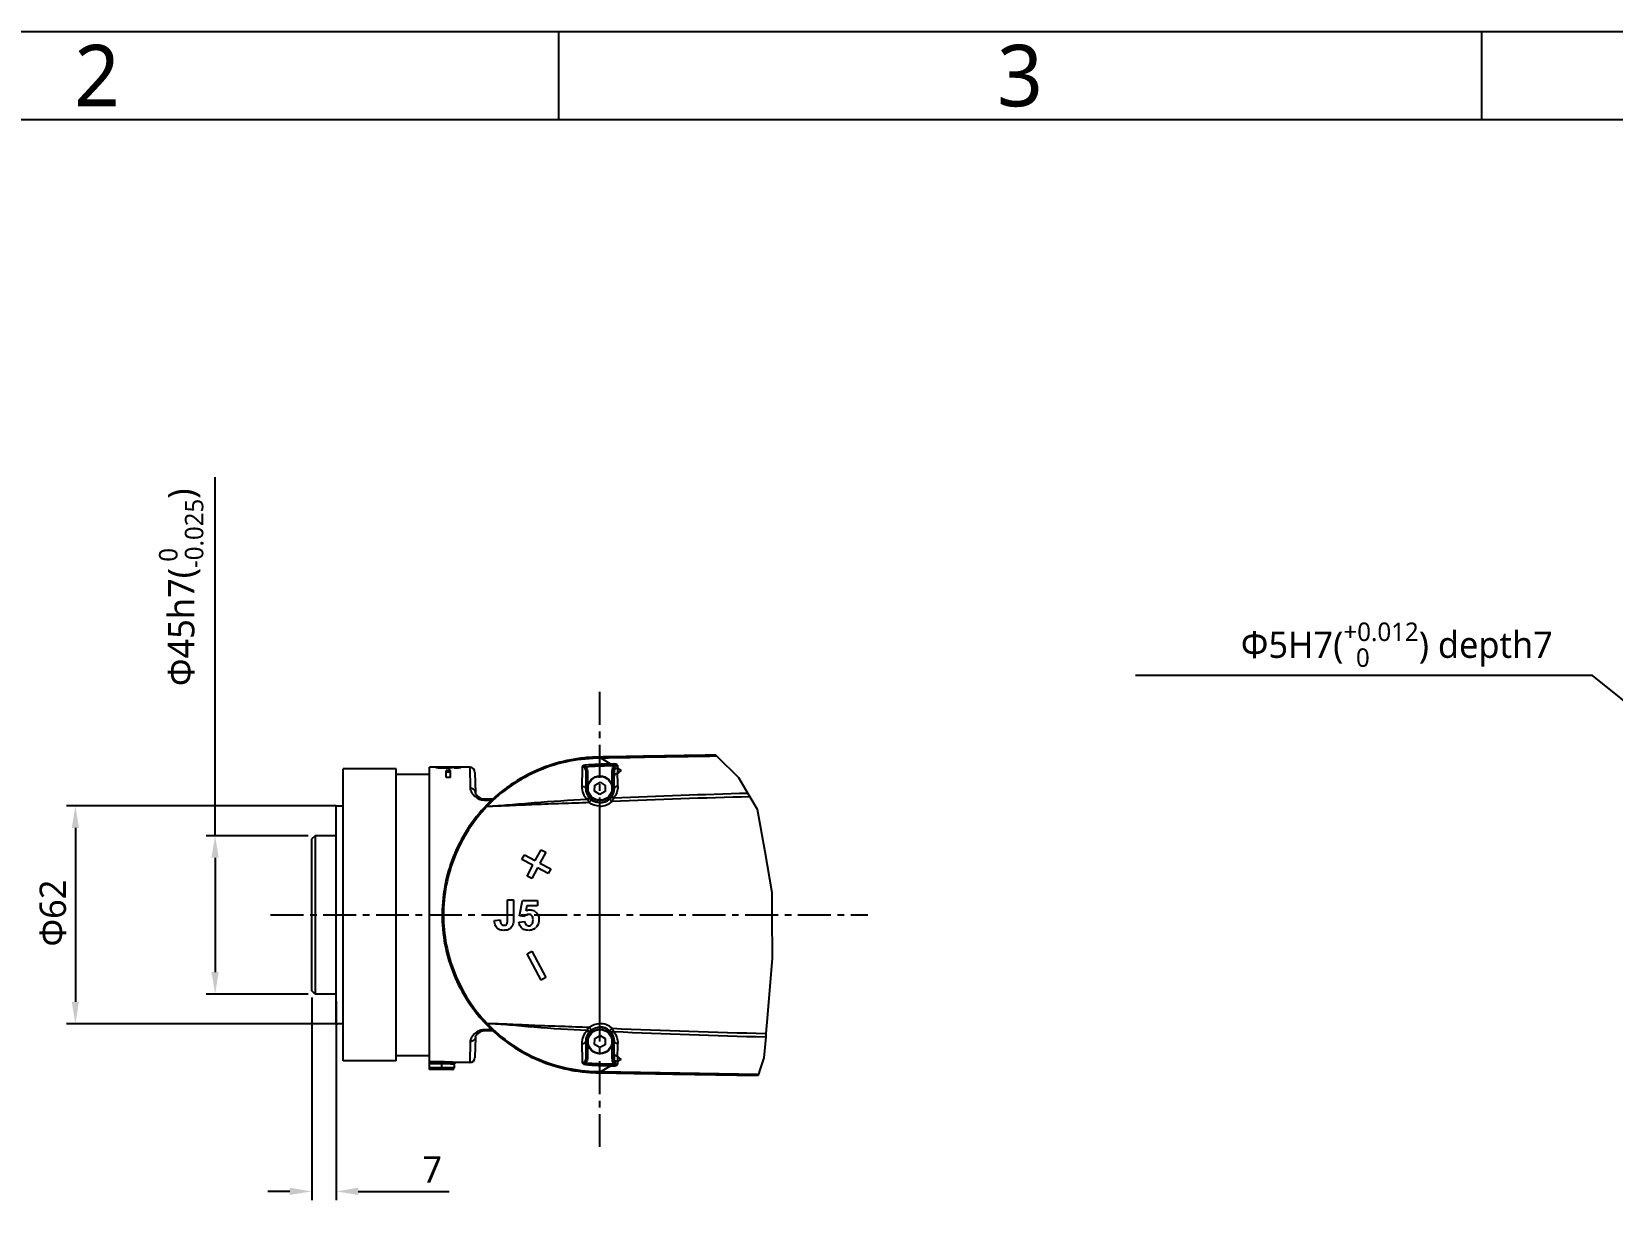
# Model space of a CAD drawing. Header units: millimetres. Extents: x 5828 to 6704, y 123 to 421.
# Drawn here: x 6358.7 to 6448.6, y 353.2 to 420.6 of the extents above; entities that cross this region are included whole.
import ezdxf
from ezdxf import colors
from ezdxf.entities.mleader import LeaderData, LeaderLine
from ezdxf.enums import TextEntityAlignment as Align
from ezdxf.math import Vec2, Vec3

# ---------------------------------------------------------------- set-up
doc = ezdxf.new("R2010")
doc.units = ezdxf.units.MM
doc.linetypes.add('CENTER', pattern=[0.6, 0.375, -0.075, 0.075, -0.075])
for name, color, linetype in [('中心线', 7, 'Continuous'), ('外形图', 7, 'Continuous'), ('多重引线', 7, 'Continuous'), ('尺寸标注', 7, 'Continuous'), ('模板', 7, 'Continuous')]:
    doc.layers.add(name, color=color, linetype=linetype)
doc.styles.add('微软雅黑', font='msyh.ttc', dxfattribs={"height": 1.5})
doc.dimstyles.new('尺寸标注_细节_1_5比例', dxfattribs={"dimtxt": 1.5, "dimasz": 1.25, "dimexe": 0.5, "dimexo": 0.4, "dimgap": 0.5, "dimtad": 1, "dimdec": 1, "dimlfac": 5, "dimdsep": 46, "dimtxsty": '微软雅黑', "dimcen": 0.09, "dimadec": 0, "dimazin": 0, "dimtp": 0.01, "dimtm": 0.01, "dimtfac": 1, "dimtdec": 1, "dimtofl": 0, "dimtmove": 0, "dimatfit": 3, "dimfxl": 1, "dimtolj": 1, "dimarcsym": 0})

# ---------------------------------------------------------------- blocks, each defined once
blk = doc.blocks.new('图纸页')
at = {"layer": '模板', "color": 2}
for p, q in [((6388.656, 420.623), (6388.656, 415.623)), ((6441.156, 420.623), (6441.156, 415.623))]:
    blk.add_line(p, q, dxfattribs=at)
for points in [[(6283.656, 123.623), (6283.656, 420.623), (6703.656, 420.623), (6703.656, 123.623)], [(6308.656, 128.623), (6308.656, 415.623), (6698.656, 415.623), (6698.656, 128.623)]]:
    blk.add_lwpolyline(points, close=True, dxfattribs=at)
at = {"layer": '模板', "color": 2, "style": '微软雅黑'}
for s, p in [('2', (6362.406, 418.123)), ('3', (6414.906, 418.123))]:
    blk.add_text(s, height=3.5, dxfattribs=at).set_placement(p, align=Align.MIDDLE_CENTER)
for tag, height, p in [('编号', 4, (6669.32, 150.508)), ('当前页', 1.667, (6668.109, 141.186)), ('总页数', 1.667, (6673.318, 141.186)), ('比例', 1.667, (6628.656, 133.623))]:
    blk.add_attdef(tag, text='', height=height, dxfattribs=at).set_placement(p, align=Align.MIDDLE)
blk = doc.blocks.new('*D950')
at = {"layer": 'Defpoints', "color": 0}
for p in [(6374.814, 374.89), (6369.121, 365.89), (6374.814, 365.89)]:
    blk.add_point(p, dxfattribs=at)
at = {"layer": '尺寸标注', "color": 0, "lineweight": -2}
for p, q in [((6369.121, 374.89), (6369.121, 395.275)), ((6374.414, 374.89), (6368.621, 374.89)), ((6369.121, 373.64), (6369.121, 367.14)), ((6374.414, 365.89), (6368.621, 365.89))]:
    blk.add_line(p, q, dxfattribs=at)
at = {"layer": '尺寸标注', "color": 0}
for points in [[(6369.329, 373.64), (6368.912, 373.64), (6369.121, 374.89)], [(6368.912, 367.14), (6369.329, 367.14), (6369.121, 365.89)]]:
    blk.add_solid(points, dxfattribs=at)
at = {"layer": '尺寸标注', "color": 0, "insert": (6367.19, 389.022), "char_height": 1.5, "attachment_point": 5, "rotation": 90, "style": '微软雅黑'}
blk.add_mtext('\\A1;\\A1;Φ45h7({\\H0.7x;\\S 0^ -0.025;})', dxfattribs=at)
blk = doc.blocks.new('*D951')
at = {"layer": 'Defpoints', "color": 0}
for p in [(6376.414, 376.59), (6361.174, 364.203), (6376.414, 364.203)]:
    blk.add_point(p, dxfattribs=at)
at = {"layer": '尺寸标注', "color": 0, "lineweight": -2}
for p, q in [((6376.014, 376.59), (6360.674, 376.59)), ((6361.174, 375.34), (6361.174, 365.453)), ((6376.014, 364.203), (6360.674, 364.203))]:
    blk.add_line(p, q, dxfattribs=at)
at = {"layer": '尺寸标注', "color": 0}
for points in [[(6361.383, 375.34), (6360.966, 375.34), (6361.174, 376.59)], [(6360.966, 365.453), (6361.383, 365.453), (6361.174, 364.203)]]:
    blk.add_solid(points, dxfattribs=at)
at = {"layer": '尺寸标注', "color": 0, "insert": (6359.899, 370.495), "char_height": 1.5, "attachment_point": 5, "rotation": 90, "style": '微软雅黑'}
blk.add_mtext('\\A1;\\A1;Φ62', dxfattribs=at)
blk = doc.blocks.new('*D952')
at = {"layer": 'Defpoints', "color": 0}
for p in [(6374.614, 366.09), (6376.014, 365.89), (6376.014, 354.667)]:
    blk.add_point(p, dxfattribs=at)
at = {"layer": '尺寸标注', "color": 0, "lineweight": -2}
for p, q in [((6374.614, 365.69), (6374.614, 354.167)), ((6376.014, 365.49), (6376.014, 354.167)), ((6373.364, 354.667), (6372.114, 354.667)), ((6377.264, 354.667), (6382.443, 354.667))]:
    blk.add_line(p, q, dxfattribs=at)
at = {"layer": '尺寸标注', "color": 0}
for points in [[(6373.364, 354.458), (6373.364, 354.875), (6374.614, 354.667)], [(6377.264, 354.875), (6377.264, 354.458), (6376.014, 354.667)]]:
    blk.add_solid(points, dxfattribs=at)
at = {"layer": '尺寸标注', "color": 0, "insert": (6381.467, 355.917), "char_height": 1.5, "attachment_point": 5, "style": '微软雅黑'}
blk.add_mtext('\\A1;7', dxfattribs=at)

msp = doc.modelspace()

# ---------------------------------------------------------------- linework, layer by layer
at = {"layer": '中心线', "linetype": 'CENTER', "ltscale": 5}
for p, q in [((6391.0138, 357.1922), (6391.0138, 383.2989)), ((6372.2745, 370.3896), (6406.2464, 370.3896))]:
    msp.add_line(p, q, dxfattribs=at)
at = {"layer": '外形图'}
for p, q in [((6397.603, 379.4761), (6397.6195, 379.4598)), ((6397.6195, 379.4598), (6397.6266, 379.4527)), ((6397.6266, 379.4527), (6397.6687, 379.4111)), ((6376.4138, 362.0896), (6376.4138, 378.6896)), ((6379.4138, 378.6896), (6376.4138, 378.6896)), ((6379.4138, 362.0896), (6379.4138, 378.6896)), ((6381.3138, 361.5896), (6381.3138, 378.7896)), ((6383.6016, 378.7896), (6381.3138, 378.7896)), ((6381.8499, 378.7865), (6381.8499, 378.741)), ((6381.9068, 378.7698), (6381.9068, 378.7369)), ((6381.9634, 378.7608), (6381.9634, 378.7341)), ((6382.1496, 378.7567), (6382.1496, 378.7305)), ((6382.2738, 378.2034), (6382.2738, 378.6076)), ((6382.5138, 378.6076), (6382.2738, 378.6076)), ((6382.3425, 378.7611), (6382.3425, 378.7345)), ((6382.3752, 378.789), (6382.3753, 378.7764)), ((6382.4049, 378.7707), (6382.4049, 378.738)), ((6382.4819, 378.7817), (6382.4819, 378.7445)), ((6382.5138, 378.2034), (6382.5138, 378.6076)), ((6382.8277, 378.7626), (6382.8277, 378.7359)), ((6382.8651, 378.77), (6382.8651, 378.7375)), ((6382.9143, 378.7863), (6382.9143, 378.7404)), ((6383.6016, 378.7896), (6383.632, 377.5859)), ((6390.1955, 378.7995), (6390.1859, 378.9013)), ((6391.1664, 379.3555), (6391.0794, 379.3541)), ((6391.08, 379.3028), (6391.0794, 379.3465)), ((6391.3294, 379.3579), (6391.0796, 379.3427)), ((6391.08, 379.3028), (6391.2622, 379.1914)), ((6391.3294, 379.3579), (6391.1664, 379.3555)), ((6391.2622, 379.1914), (6391.6266, 378.9689)), ((6391.8069, 378.9727), (6391.6265, 378.9689)), ((6391.6286, 378.8654), (6391.6265, 378.9689)), ((6391.7155, 377.5896), (6391.7155, 378.5668)), ((6391.8155, 378.5668), (6391.7155, 378.5668)), ((6391.8168, 378.6085), (6391.7176, 378.617)), ((6391.8091, 378.8691), (6391.8069, 378.9727)), ((6391.8155, 377.5896), (6391.8155, 378.5668)), ((6392.0116, 378.7337), (6392.2138, 378.6102)), ((6392.0116, 378.7337), (6392.0165, 378.4265)), ((6395.1958, 379.4374), (6395.1663, 379.437)), ((6397.6687, 379.4111), (6398.8915, 378.2)), ((6379.4138, 378.3896), (6381.3138, 378.3896)), ((6382.5138, 378.5098), (6382.2738, 378.5098)), ((6382.5138, 378.2034), (6382.2738, 378.2034)), ((6383.9015, 378.4974), (6383.9319, 377.3367)), ((6390.2121, 378.4646), (6390.2121, 377.5896)), ((6390.2121, 378.4646), (6390.3121, 378.4646)), ((6390.3121, 378.4646), (6390.3121, 377.5896)), ((6390.7109, 377.4266), (6390.7212, 377.7704)), ((6390.7212, 377.7704), (6391.0241, 377.9334)), ((6391.0241, 377.9334), (6391.3167, 377.7526)), ((6391.3167, 377.7526), (6391.3064, 377.4088)), ((6398.8915, 378.2), (6399.4286, 377.2985)), ((6383.9319, 377.3367), (6383.9319, 377.3368)), ((6384.4281, 376.9896), (6384.4281, 376.9229)), ((6384.4281, 376.9896), (6384.9292, 376.9896)), ((6384.4281, 376.9229), (6384.8593, 376.9229)), ((6390.1993, 377.5896), (6390.3121, 377.5896)), ((6391.0035, 377.2457), (6390.7109, 377.4266)), ((6391.3064, 377.4088), (6391.0035, 377.2457)), ((6391.0138, 364.0137), (6391.0138, 376.7655)), ((6391.7155, 377.5896), (6391.8299, 377.5896)), ((6399.4286, 377.2985), (6399.5429, 377.1067)), ((6399.5429, 377.1067), (6399.9615, 376.404)), ((6376.0138, 364.2098), (6376.0138, 376.5896)), ((6376.0138, 376.5896), (6376.4138, 376.5896)), ((6399.9615, 376.404), (6400.3818, 373.9966)), ((6374.8138, 374.8896), (6374.6138, 374.6896)), ((6374.6138, 374.6896), (6374.6138, 366.0896)), ((6374.8138, 374.8896), (6374.8138, 365.8896)), ((6376.0138, 374.8896), (6374.8138, 374.8896)), ((6387.3334, 373.479), (6387.662, 374.0971)), ((6387.662, 374.0971), (6387.9269, 373.9563)), ((6386.5745, 373.5428), (6386.7154, 373.8077)), ((6387.1926, 373.2142), (6386.5745, 373.5428)), ((6386.7154, 373.8077), (6387.3334, 373.479)), ((6386.8639, 372.5961), (6387.1926, 373.2142)), ((6387.9269, 373.9563), (6387.5983, 373.3382)), ((6387.5983, 373.3382), (6388.2164, 373.0096)), ((6400.3818, 373.9966), (6400.7892, 371.6632)), ((6387.1288, 372.4553), (6386.8639, 372.5961)), ((6387.4575, 373.0733), (6387.1288, 372.4553)), ((6388.0755, 372.7447), (6387.4575, 373.0733)), ((6388.2164, 373.0096), (6388.0755, 372.7447)), ((6400.7892, 371.6632), (6400.7936, 370.3896)), ((6385.7594, 370.1414), (6385.7594, 371.2396)), ((6385.7594, 371.2396), (6386.1015, 371.2396)), ((6386.1015, 371.2396), (6386.1015, 370.1635)), ((6386.439, 370.3316), (6386.606, 371.2164)), ((6386.606, 371.2164), (6387.4676, 371.2164)), ((6386.853, 370.9114), (6386.8019, 370.6227)), ((6387.4676, 370.9114), (6386.853, 370.9114)), ((6387.4676, 371.2164), (6387.4676, 370.9114)), ((6385.0138, 370.0649), (6385.3373, 370.102)), ((6386.3995, 369.9768), (6386.7242, 370.0104)), ((6386.7034, 370.2933), (6386.439, 370.3316)), ((6400.7936, 370.3896), (6400.8022, 367.9206)), ((6386.8639, 368.1831), (6387.1288, 368.3239)), ((6387.662, 366.6821), (6386.8639, 368.1831)), ((6387.1288, 368.3239), (6387.9269, 366.8229)), ((6400.8022, 367.9206), (6400.5423, 364.7314)), ((6374.8138, 365.8896), (6374.6138, 366.0896)), ((6387.9269, 366.8229), (6387.662, 366.6821)), ((6376.0138, 365.8896), (6374.8138, 365.8896)), ((6376.4138, 364.2025), (6376.1138, 364.2025)), ((6400.5423, 364.7314), (6400.4542, 363.6501)), ((6383.9319, 363.4424), (6383.9015, 362.2817)), ((6384.4281, 363.7896), (6384.4281, 363.8563)), ((6384.8581, 363.8563), (6384.4281, 363.8563)), ((6384.9306, 363.7896), (6384.4281, 363.7896)), ((6390.7109, 363.0266), (6390.7212, 363.3704)), ((6390.7212, 363.3704), (6391.0241, 363.5334)), ((6391.0241, 363.5334), (6391.3167, 363.3526)), ((6391.3167, 363.3526), (6391.3064, 363.0088)), ((6400.4383, 363.4543), (6400.3411, 362.262)), ((6400.4542, 363.6501), (6400.4383, 363.4543)), ((6379.4138, 362.3896), (6381.3138, 362.3896)), ((6383.632, 363.1933), (6383.6016, 361.9896)), ((6390.1993, 363.1896), (6390.3121, 363.1896)), ((6390.2121, 363.1896), (6390.2121, 362.3146)), ((6390.3121, 363.1896), (6390.3121, 362.3146)), ((6391.0035, 362.8457), (6390.7109, 363.0266)), ((6391.3064, 363.0088), (6391.0035, 362.8457)), ((6391.7155, 362.2123), (6391.7155, 363.1896)), ((6391.7155, 363.1896), (6391.8299, 363.1896)), ((6391.8155, 362.2123), (6391.8155, 363.1896)), ((6379.4138, 362.0896), (6376.4138, 362.0896)), ((6382.0138, 362.0274), (6381.3138, 362.0274)), ((6382.0138, 361.9296), (6381.3138, 361.9296)), ((6382.7155, 361.6878), (6381.3138, 361.6878)), ((6382.6155, 361.5896), (6381.3138, 361.5896)), ((6382.0138, 361.5896), (6382.0138, 362.0274)), ((6382.7191, 361.8913), (6382.7155, 361.6878)), ((6383.6016, 361.9896), (6382.819, 361.9896)), ((6390.1955, 361.9797), (6390.1859, 361.8778)), ((6390.2121, 362.3146), (6390.3121, 362.3146)), ((6391.08, 361.4764), (6391.0793, 361.4326)), ((6391.6266, 361.8103), (6391.08, 361.4764)), ((6391.6286, 361.9138), (6391.6265, 361.8102)), ((6391.6265, 361.8102), (6391.8069, 361.8065)), ((6391.8155, 362.2123), (6391.7155, 362.2123)), ((6391.8168, 362.1706), (6391.7176, 362.1622)), ((6391.8091, 361.9101), (6391.8069, 361.8065)), ((6392.0165, 362.3527), (6392.0116, 362.0455)), ((6392.2138, 362.169), (6392.0116, 362.0455)), ((6400.1084, 361.5775), (6400.0316, 361.3332)), ((6400.3411, 362.262), (6400.1084, 361.5775)), ((6391.0791, 361.4251), (6391.2334, 361.4227)), ((6391.0792, 361.4301), (6391.2334, 361.4227)), ((6395.1662, 361.3419), (6395.1957, 361.3415)), ((6400.0163, 361.2845), (6400.0103, 361.2657)), ((6400.0184, 361.2914), (6400.0163, 361.2845)), ((6400.0316, 361.3332), (6400.0184, 361.2914))]:
    msp.add_line(p, q, dxfattribs=at)
for points in [[(6384.1081, 377.1054), (6384.0774, 377.1319), (6384.0496, 377.1582), (6384.0254, 377.1831), (6384.0046, 377.2065), (6383.9871, 377.2281), (6383.9727, 377.2479), (6383.961, 377.2658), (6383.9517, 377.2818), (6383.9445, 377.2959), (6383.9392, 377.3083), (6383.9355, 377.3187), (6383.9333, 377.3272), (6383.9322, 377.3333), (6383.9319, 377.3368)], [(6383.9319, 363.4424), (6383.9322, 363.4459), (6383.9333, 363.452), (6383.9355, 363.4605), (6383.9392, 363.471), (6383.9446, 363.4833), (6383.9517, 363.4975), (6383.961, 363.5134), (6383.9727, 363.5313), (6383.9872, 363.5511), (6384.0047, 363.5728), (6384.0254, 363.5961), (6384.0497, 363.621), (6384.0776, 363.6473), (6384.1081, 363.6738)], [(6382.7191, 361.8913), (6382.7194, 361.8981), (6382.7207, 361.9075), (6382.7228, 361.9167), (6382.7258, 361.9257), (6382.7296, 361.9344), (6382.7343, 361.9426), (6382.7396, 361.9504), (6382.7457, 361.9576), (6382.7525, 361.9642), (6382.7598, 361.9702), (6382.7677, 361.9754), (6382.7761, 361.9799), (6382.7848, 361.9835), (6382.7938, 361.9864), (6382.8031, 361.9883), (6382.8125, 361.9894), (6382.819, 361.9896)]]:
    msp.add_lwpolyline(points, dxfattribs=at)
for centre, radius in [((6391.0138, 377.5896), 0.7), ((6391.0138, 377.5896), 0.68), ((6391.0138, 363.1896), 0.7), ((6391.0138, 363.1896), 0.68)]:
    msp.add_circle(centre, radius, dxfattribs=at)
for centre, radius, start, end in [((6437.3944, -2274.2185), 2653.9692, 90.8585673, 90.9999326), ((6382.2577, 380.9542), 2.2211, 273.802777, 275.549234), ((6382.2639, 380.8828), 2.1494, 275.568125, 275.826424), ((6383.6016, 378.4896), 0.3, 1.500003, 89.999999), ((6683.9077, 373.9354), 293.9487, 179.049727, 179.2649), ((6433.2104, -1981.1017), 2360.7804, 90.8626244, 91.0225507), ((6395.0701, 375.3442), 4.3388, 131.171217, 134.731567), ((6391.0271, 377.6923), 1.044, 179.214144, 225.118398), ((6607.0374, 374.8622), 216.8553, 179.048152, 179.279371), ((6187.8381, 375.0757), 204.0074, 0.706034, 0.903416), ((6161.144, 374.9886), 230.898, 0.674219, 0.853127), ((6384.4281, 377.4896), 0.5, 230.21661, 270), ((6391.0121, 377.5768), 0.8129, 179.096515, 225.448432), ((6391.0138, 377.5896), 0.8017, 180, 0), ((6390.9844, 377.5491), 0.7737, 225.468189, 233.253524), ((6391.0138, 377.5888), 0.8233, 269.997073, 312.008301), ((6391.0138, 377.5959), 1.0225, 270.002132, 312.045758), ((6391.0473, 377.5522), 0.7738, 311.978938, 319.849725), ((6391.0174, 377.5771), 0.8126, 319.866813, 0.881202), ((6411.2677, -55.572), 433.0323, 91.566665, 92.578488), ((6391.0152, 370.3889), 8.9553, 136.192134, 179.995707), ((6387.0483, 370.1312), 0.5498, 110.05869, 116.62903), ((6387.0214, 370.1774), 0.5031, 52.245455, 58.552403), ((6391.0152, 370.3903), 8.9553, 180.004304, 223.807856), ((6385.5877, 370.0299), 0.5216, 304.520672, 309.284669), ((6386.8946, 370.0113), 0.4917, 229.682784, 239.772186), ((6386.8987, 370.0186), 0.5001, 239.784513, 244.899405), ((6386.9558, 370.1166), 0.3011, 106.746966, 114.970527), ((6386.9995, 370.0237), 0.5088, 301.622885, 305.866781), ((6386.9886, 370.0385), 0.5272, 305.888107, 312.204835), ((6391.0138, 363.1833), 1.0225, 47.954236, 89.997866), ((6384.4281, 363.2896), 0.5, 90.000032, 129.782596), ((6391.0271, 363.0868), 1.044, 134.881676, 180.785638), ((6391.0121, 363.2024), 0.8129, 134.551537, 180.903443), ((6391.0138, 363.1896), 0.8017, 0, 180), ((6390.9844, 363.2301), 0.7737, 126.746555, 134.531773), ((6391.0138, 363.1904), 0.8233, 47.99169, 90.002928), ((6391.0473, 363.2269), 0.7738, 40.150282, 48.021044), ((6391.0168, 363.2018), 0.8133, 359.136194, 40.115789), ((6411.2678, 796.3594), 433.0406, 267.421552, 268.566992), ((6654.1367, 366.4059), 264.1745, 180.722978, 180.962411), ((6592.5529, 365.7056), 202.3692, 180.712353, 180.960124), ((6177.8948, 365.8431), 213.9516, 359.101171, 359.289379), ((6149.0088, 365.9523), 243.0344, 359.151338, 359.321313), ((6382.6155, 361.6896), 0.1, 270, 359), ((6383.6016, 362.2896), 0.3, 270.000002, 358.499972), ((6432.8589, 2692.8465), 2331.7444, 268.9733511, 269.1933375), ((6395.0714, 365.4364), 4.3407, 225.269629, 228.828392), ((6437.0969, 2991.4177), 2630.3876, 268.9975832, 269.1923209)]:
    msp.add_arc(centre, radius, start, end, dxfattribs=at)
msp.add_ellipse((6376.5138, 370.3896), major_axis=(0, 6.2), ratio=1, start_param=-3.2223255, end_param=-3.2061536, dxfattribs=at)
for points, knots in [([(6397.6195, 379.4598), (6396.7953, 379.4476), (6394.6986, 379.4152), (6392.6019, 379.3767), (6391.3294, 379.3579)], [0.7940156, 0.7940156, 0.7940156, 0.7940156, 0.87498532, 1, 1, 1, 1]), ([(6381.6906, 378.7707), (6381.6906, 378.7713), (6381.6911, 378.7724), (6381.6923, 378.7734), (6381.6942, 378.7746), (6381.6975, 378.7759), (6381.7025, 378.7772), (6381.709, 378.7785), (6381.717, 378.7797), (6381.7264, 378.7807), (6381.7413, 378.7821), (6381.7624, 378.7835), (6381.8001, 378.7852), (6381.8297, 378.786), (6381.8499, 378.7865)], [0, 0, 0, 0, 0.0118525, 0.019438, 0.0286511, 0.0526566, 0.084771, 0.1255262, 0.1752654, 0.2336918, 0.3001019, 0.453128, 0.6246098, 1, 1, 1, 1]), ([(6381.8165, 378.744), (6381.8068, 378.745), (6381.7885, 378.747), (6381.7628, 378.7503), (6381.7407, 378.7536), (6381.7247, 378.7567), (6381.714, 378.7592), (6381.7076, 378.7609), (6381.7023, 378.7626), (6381.698, 378.7642), (6381.6948, 378.7659), (6381.6921, 378.7676), (6381.6906, 378.7695), (6381.6906, 378.7707)], [0, 0, 0, 0, 0.2247818, 0.4231707, 0.5952357, 0.7375059, 0.7966258, 0.8475281, 0.8901801, 0.9248326, 0.9521779, 0.9730678, 1, 1, 1, 1]), ([(6381.9068, 378.7369), (6381.8987, 378.7374), (6381.8686, 378.7393), (6381.8386, 378.7418), (6381.8165, 378.744)], [0, 0, 0, 0, 0.2665951, 1, 1, 1, 1]), ([(6381.8499, 378.7865), (6381.8847, 378.7873), (6381.9612, 378.7881), (6382.085, 378.7887), (6382.2256, 378.789), (6382.3245, 378.789), (6382.3761, 378.789)], [0, 0, 0, 0, 0.1984688, 0.4360621, 0.7054894, 1, 1, 1, 1]), ([(6381.9754, 378.7779), (6381.9657, 378.7774), (6381.9519, 378.7767), (6381.9347, 378.7755), (6381.9246, 378.7745), (6381.9177, 378.7736), (6381.9133, 378.7728), (6381.9109, 378.7723), (6381.9091, 378.7717), (6381.9077, 378.7711), (6381.9068, 378.7703), (6381.9068, 378.7698)], [0, 0, 0, 0, 0.4200647, 0.594077, 0.7405072, 0.8538463, 0.8972114, 0.9317951, 0.9584058, 0.9779729, 1, 1, 1, 1]), ([(6381.9068, 378.7698), (6381.9068, 378.7692), (6381.9079, 378.7684), (6381.9095, 378.7677), (6381.9115, 378.767), (6381.9141, 378.7664), (6381.9184, 378.7655), (6381.9248, 378.7644), (6381.9333, 378.7634), (6381.9463, 378.7621), (6381.9565, 378.7613), (6381.9634, 378.7608)], [0, 0, 0, 0, 0.0314974, 0.0588928, 0.0951764, 0.1405555, 0.1944991, 0.3240424, 0.474314, 0.6406265, 1, 1, 1, 1]), ([(6382.1517, 378.7305), (6382.1095, 378.7305), (6382.0278, 378.7313), (6381.9462, 378.7345), (6381.9068, 378.7369)], [0, 0, 0, 0, 0.5159916, 1, 1, 1, 1]), ([(6381.9634, 378.7608), (6381.9759, 378.7599), (6382.0034, 378.7586), (6382.0654, 378.757), (6382.115, 378.7567), (6382.1496, 378.7567)], [0, 0, 0, 0, 0.2015006, 0.442947, 1, 1, 1, 1]), ([(6382.1721, 378.7807), (6382.1356, 378.7807), (6382.0834, 378.7805), (6382.0179, 378.7794), (6381.9888, 378.7784), (6381.9754, 378.7779)], [0, 0, 0, 0, 0.5568304, 0.7950322, 1, 1, 1, 1]), ([(6390.9135, 379.3664), (6390.6182, 379.3598), (6390.0279, 379.3281), (6388.8626, 379.1389), (6387.4495, 378.6922), (6385.8935, 377.8336), (6384.5352, 376.6873), (6383.4279, 375.2972), (6382.6136, 373.7175), (6382.1262, 372.008), (6381.9306, 369.6547), (6382.5667, 366.7089), (6384.2914, 364.2378), (6386.1472, 362.7776), (6387.7316, 361.9712), (6389.1588, 361.5732), (6390.3319, 361.4222), (6390.9246, 361.4118), (6391.2222, 361.4074)], [0, 0, 0, 0, 0.0313918, 0.0627055, 0.1252465, 0.1877889, 0.2503308, 0.3128738, 0.3754122, 0.4379568, 0.5004935, 0.6249746, 0.7494509, 0.8119925, 0.8745358, 0.9370831, 0.9683717, 1, 1, 1, 1]), ([(6391.0794, 379.3541), (6390.7831, 379.3491), (6390.1919, 379.3298), (6389.0234, 379.1606), (6387.6039, 378.7404), (6386.0341, 377.9095), (6384.2038, 376.4211), (6382.5215, 373.9225), (6381.818, 370.3897), (6382.5214, 366.857), (6384.2036, 364.3583), (6386.0339, 362.8699), (6387.6036, 362.0389), (6389.0231, 361.6187), (6390.1916, 361.4494), (6390.7828, 361.4301), (6391.0791, 361.4251)], [0, 0, 0, 0, 0.0315586, 0.0628955, 0.1255144, 0.1881321, 0.2507484, 0.3753715, 0.4999998, 0.6246281, 0.7492512, 0.8118676, 0.8744853, 0.9371042, 0.968441, 1, 1, 1, 1]), ([(6382.1496, 378.7567), (6382.1849, 378.7567), (6382.2354, 378.757), (6382.2997, 378.7588), (6382.3288, 378.7602), (6382.3425, 378.7611)], [0, 0, 0, 0, 0.5474641, 0.7857332, 1, 1, 1, 1]), ([(6382.405, 378.738), (6382.3659, 378.7353), (6382.2815, 378.7315), (6382.197, 378.7305), (6382.1517, 378.7305)], [0, 0, 0, 0, 0.4638019, 1, 1, 1, 1]), ([(6382.3458, 378.7782), (6382.3335, 378.7788), (6382.3071, 378.7796), (6382.2492, 378.7806), (6382.2036, 378.7807), (6382.1721, 378.7807)], [0, 0, 0, 0, 0.2125212, 0.4562806, 1, 1, 1, 1]), ([(6382.3425, 378.7611), (6382.3521, 378.7618), (6382.3683, 378.7631), (6382.3866, 378.7652), (6382.3962, 378.7669), (6382.3998, 378.7678), (6382.4017, 378.7684), (6382.4031, 378.769), (6382.4043, 378.7696), (6382.4049, 378.7703), (6382.4049, 378.7707)], [0, 0, 0, 0, 0.4497261, 0.7634838, 0.8676502, 0.9067981, 0.93781, 0.9615799, 0.9791142, 1, 1, 1, 1]), ([(6382.4049, 378.7707), (6382.4049, 378.7713), (6382.4037, 378.7721), (6382.4021, 378.7728), (6382.4, 378.7734), (6382.3974, 378.7739), (6382.3929, 378.7747), (6382.3863, 378.7755), (6382.3774, 378.7763), (6382.3637, 378.7773), (6382.3531, 378.7779), (6382.3458, 378.7782)], [0, 0, 0, 0, 0.030023, 0.0566744, 0.0921384, 0.1366203, 0.1896125, 0.3178242, 0.4691136, 0.6366321, 1, 1, 1, 1]), ([(6382.3761, 378.789), (6382.4279, 378.789), (6382.5281, 378.789), (6382.6716, 378.7887), (6382.7993, 378.7881), (6382.8785, 378.7872), (6382.9143, 378.7863)], [0, 0, 0, 0, 0.2884852, 0.5584607, 0.8002563, 1, 1, 1, 1]), ([(6382.7907, 378.7783), (6382.7697, 378.7792), (6382.7241, 378.7801), (6382.651, 378.7809), (6382.5691, 378.7814), (6382.5118, 378.7816), (6382.4819, 378.7817)], [0, 0, 0, 0, 0.2040707, 0.4433213, 0.7095381, 1, 1, 1, 1]), ([(6382.4819, 378.7817), (6382.4915, 378.7813), (6382.5093, 378.7806), (6382.5339, 378.7793), (6382.5542, 378.7778), (6382.5685, 378.7763), (6382.5778, 378.775), (6382.5832, 378.7741), (6382.5876, 378.7731), (6382.5911, 378.7722), (6382.5937, 378.7712), (6382.5955, 378.7702), (6382.5967, 378.7691), (6382.597, 378.7683), (6382.597, 378.7679)], [0, 0, 0, 0, 0.2458252, 0.4552012, 0.629251, 0.76694, 0.8223759, 0.8691079, 0.9073708, 0.9376633, 0.9608948, 0.9781065, 0.9904788, 1, 1, 1, 1]), ([(6382.597, 378.7679), (6382.597, 378.7667), (6382.595, 378.7648), (6382.592, 378.7631), (6382.5883, 378.7616), (6382.5836, 378.76), (6382.5779, 378.7585), (6382.5712, 378.7569), (6382.5606, 378.7548), (6382.5454, 378.7522), (6382.5182, 378.7483), (6382.4968, 378.7459), (6382.4821, 378.7444)], [0, 0, 0, 0, 0.0312309, 0.0567503, 0.0899956, 0.131389, 0.1812086, 0.2393105, 0.3050437, 0.4562516, 0.6265238, 1, 1, 1, 1]), ([(6382.7129, 378.7586), (6382.7344, 378.7589), (6382.7651, 378.7594), (6382.8034, 378.7609), (6382.8201, 378.762), (6382.8277, 378.7626)], [0, 0, 0, 0, 0.5620801, 0.8004409, 1, 1, 1, 1]), ([(6382.7408, 378.7334), (6382.7385, 378.7358), (6382.7297, 378.7447), (6382.7202, 378.753), (6382.7129, 378.7586)], [0, 0, 0, 0, 0.2625428, 1, 1, 1, 1]), ([(6382.8651, 378.7375), (6382.8551, 378.737), (6382.8136, 378.7352), (6382.7722, 378.734), (6382.7408, 378.7334)], [0, 0, 0, 0, 0.2423789, 1, 1, 1, 1]), ([(6382.8651, 378.77), (6382.8651, 378.7706), (6382.864, 378.7714), (6382.8624, 378.7721), (6382.8603, 378.7727), (6382.8576, 378.7733), (6382.8527, 378.7741), (6382.845, 378.775), (6382.8341, 378.776), (6382.8157, 378.7773), (6382.801, 378.7779), (6382.7907, 378.7783)], [0, 0, 0, 0, 0.0231028, 0.0437733, 0.071783, 0.1078978, 0.1527523, 0.2683418, 0.4153853, 0.5885357, 1, 1, 1, 1]), ([(6382.8277, 378.7626), (6382.831, 378.7629), (6382.837, 378.7634), (6382.8452, 378.7644), (6382.8518, 378.7653), (6382.8569, 378.7663), (6382.8606, 378.7672), (6382.8631, 378.7681), (6382.8646, 378.7689), (6382.8651, 378.7697), (6382.8651, 378.77)], [0, 0, 0, 0, 0.2568735, 0.4688923, 0.6399994, 0.7722363, 0.8693438, 0.9352378, 0.9758212, 1, 1, 1, 1]), ([(6382.9922, 378.7473), (6382.9728, 378.7451), (6382.9305, 378.7412), (6382.8881, 378.7387), (6382.8651, 378.7375)], [0, 0, 0, 0, 0.4593914, 1, 1, 1, 1]), ([(6382.9143, 378.7863), (6382.9276, 378.786), (6382.9524, 378.7854), (6382.9867, 378.784), (6383.0153, 378.7825), (6383.0357, 378.7808), (6383.0492, 378.7793), (6383.0573, 378.7781), (6383.0641, 378.7768), (6383.0696, 378.7755), (6383.0738, 378.7741), (6383.0769, 378.7726), (6383.0788, 378.771), (6383.0794, 378.7696), (6383.0794, 378.7689)], [0, 0, 0, 0, 0.2377456, 0.4415863, 0.6119871, 0.7494112, 0.8059424, 0.8545513, 0.8954463, 0.9288738, 0.9551702, 0.9749004, 0.9890992, 1, 1, 1, 1]), ([(6383.0794, 378.7689), (6383.0794, 378.768), (6383.0784, 378.7665), (6383.0765, 378.765), (6383.0732, 378.763), (6383.0671, 378.7607), (6383.0576, 378.7579), (6383.0453, 378.7552), (6383.03, 378.7525), (6383.012, 378.7498), (6382.9991, 378.7481), (6382.9922, 378.7473)], [0, 0, 0, 0, 0.0305991, 0.0525709, 0.0805368, 0.1573357, 0.2646228, 0.4031305, 0.572635, 0.7713952, 1, 1, 1, 1]), ([(6391.0794, 379.3465), (6390.4738, 379.3364), (6389.2597, 379.2317), (6387.5067, 378.6991), (6385.9045, 377.8152), (6384.9718, 377.0253), (6384.5525, 376.5882)], [0, 0, 0, 0, 0.2498905, 0.4997219, 0.750074, 1, 1, 1, 1]), ([(6391.08, 379.3028), (6390.4774, 379.2892), (6389.2676, 379.1959), (6387.5261, 378.6552), (6385.9275, 377.7835), (6385.0027, 376.9926), (6384.5857, 376.5566)], [0, 0, 0, 0, 0.2498543, 0.4998287, 0.7498754, 1, 1, 1, 1]), ([(6390.1859, 378.9013), (6390.1668, 378.8995), (6390.0988, 378.8881), (6390.0245, 378.8549), (6389.9994, 378.8105)], [0, 0, 0, 0, 0.2735961, 1, 1, 1, 1]), ([(6389.9994, 378.8105), (6390.0365, 378.8158), (6390.1164, 378.7835), (6390.1746, 378.6844), (6390.2065, 378.5766), (6390.2122, 378.5018), (6390.2121, 378.4646)], [0, 0, 0, 0, 0.2510945, 0.5018024, 0.7509979, 1, 1, 1, 1]), ([(6392.0087, 378.9055), (6391.9886, 378.9326), (6391.9174, 378.9658), (6391.8457, 378.9735), (6391.8069, 378.9727)], [0, 0, 0, 0, 0.4652728, 1, 1, 1, 1]), ([(6391.8168, 378.6085), (6391.8208, 378.6714), (6391.8418, 378.7673), (6391.9136, 378.8743), (6391.9767, 378.9049), (6392.0087, 378.9055)], [0, 0, 0, 0, 0.4967975, 0.747736, 1, 1, 1, 1]), ([(6392.0116, 378.7337), (6391.9667, 378.7327), (6391.8836, 378.714), (6391.8234, 378.6444), (6391.8168, 378.6085)], [0, 0, 0, 0, 0.5520752, 1, 1, 1, 1]), ([(6389.9832, 377.7067), (6390.0101, 377.7077), (6390.0908, 377.7039), (6390.1979, 377.6479), (6390.1993, 377.5896)], [0, 0, 0, 0, 0.3161215, 1, 1, 1, 1]), ([(6392.0261, 377.7056), (6392.0275, 377.5868), (6391.989, 377.3394), (6391.867, 377.1195), (6391.7865, 377.0219)], [0, 0, 0, 0, 0.4843697, 1, 1, 1, 1]), ([(6392.0165, 378.4265), (6391.9685, 378.4255), (6391.8814, 378.4078), (6391.8208, 378.329), (6391.8201, 378.2923)], [0, 0, 0, 0, 0.5668086, 1, 1, 1, 1]), ([(6392.0261, 377.7056), (6392.001, 377.7051), (6391.9265, 377.6978), (6391.8313, 377.6433), (6391.8299, 377.5896)], [0, 0, 0, 0, 0.3181094, 1, 1, 1, 1]), ([(6383.9319, 377.3368), (6383.9315, 377.3534), (6383.9268, 377.3867), (6383.9086, 377.4344), (6383.8801, 377.4779), (6383.8424, 377.5158), (6383.7969, 377.5466), (6383.7454, 377.5694), (6383.6897, 377.5831), (6383.6513, 377.586), (6383.632, 377.5859)], [0, 0, 0, 0, 0.1154967, 0.2325021, 0.3522459, 0.4754907, 0.6024415, 0.7327603, 0.8656536, 1, 1, 1, 1]), ([(6383.632, 377.5859), (6383.6325, 377.5662), (6383.637, 377.526), (6383.653, 377.4661), (6383.6779, 377.4059), (6383.7111, 377.3459), (6383.752, 377.2864), (6383.8178, 377.2062), (6383.8751, 377.1505), (6383.9161, 377.115)], [0, 0, 0, 0, 0.1047068, 0.2138084, 0.3285245, 0.4495753, 0.5772846, 0.7117047, 1, 1, 1, 1]), ([(6384.1081, 377.1053), (6384.1024, 377.1101), (6384.0901, 377.1186), (6384.0621, 377.1316), (6384.0214, 377.1391), (6383.9688, 377.1341), (6383.9337, 377.1226), (6383.9161, 377.115)], [0, 0, 0, 0, 0.109836, 0.2215599, 0.4564936, 0.7149791, 1, 1, 1, 1]), ([(6383.9161, 377.115), (6383.9471, 377.0882), (6384.0164, 377.0371), (6384.1145, 376.9867), (6384.2028, 376.9553), (6384.3001, 376.9306), (6384.3766, 376.9229), (6384.4281, 376.9229)], [0, 0, 0, 0, 0.2201243, 0.4611668, 0.5899131, 0.7235186, 1, 1, 1, 1]), ([(6390.3943, 376.7779), (6389.875, 376.7556), (6388.8479, 376.718), (6387.3406, 376.6662), (6385.9242, 376.5999), (6385.0147, 376.5594), (6384.5849, 376.5555)], [0, 0, 0, 0, 0.2681972, 0.5303969, 0.7782016, 1, 1, 1, 1]), ([(6390.2904, 376.9526), (6389.2833, 376.9025), (6387.8042, 376.8121), (6385.9065, 376.6345), (6385.0104, 376.5679), (6384.5857, 376.5566)], [0, 0, 0, 0, 0.5289486, 0.777101, 1, 1, 1, 1]), ([(6390.2904, 376.9526), (6390.3175, 376.9737), (6390.3607, 377.0042), (6390.4265, 377.0112), (6390.4418, 376.9975)], [0, 0, 0, 0, 0.626016, 1, 1, 1, 1]), ([(6390.2904, 376.9526), (6390.2977, 376.9383), (6390.3297, 376.8786), (6390.3651, 376.8206), (6390.3943, 376.7779)], [0, 0, 0, 0, 0.2369328, 1, 1, 1, 1]), ([(6390.3943, 376.7779), (6390.4092, 376.7979), (6390.4373, 376.8334), (6390.4752, 376.8846), (6390.502, 376.9075), (6390.5163, 376.931), (6390.5215, 376.9291)], [0, 0, 0, 0, 0.3776977, 0.699301, 0.9163684, 1, 1, 1, 1]), ([(6391.6985, 376.8366), (6391.6821, 376.8548), (6391.6513, 376.8873), (6391.6115, 376.9346), (6391.5822, 376.9559), (6391.57, 376.9779), (6391.5648, 376.977)], [0, 0, 0, 0, 0.3800858, 0.7022456, 0.9186994, 1, 1, 1, 1]), ([(6391.7865, 377.0219), (6391.7586, 377.0397), (6391.7153, 377.0647), (6391.6518, 377.0674), (6391.6387, 377.0533)], [0, 0, 0, 0, 0.6323188, 1, 1, 1, 1]), ([(6391.7865, 377.0219), (6391.7804, 377.0069), (6391.7537, 376.9439), (6391.7236, 376.8823), (6391.6985, 376.8366)], [0, 0, 0, 0, 0.2376212, 1, 1, 1, 1]), ([(6384.5849, 376.5555), (6383.8103, 375.7358), (6382.5496, 373.7941), (6382.1083, 371.5172), (6382.1083, 370.3896)], [0, 0, 0, 0, 0.5000355, 1, 1, 1, 1]), ([(6384.5525, 376.5882), (6384.5532, 376.5872), (6384.5646, 376.5768), (6384.5752, 376.5659), (6384.5857, 376.5566)], [0, 0, 0, 0, 0.0823333, 1, 1, 1, 1]), ([(6382.1083, 370.3896), (6382.1083, 369.262), (6382.5496, 366.9851), (6383.8103, 365.0433), (6384.585, 364.2237)], [0, 0, 0, 0, 0.4999654, 1, 1, 1, 1]), ([(6384.5525, 364.191), (6384.554, 364.195), (6384.568, 364.204), (6384.5772, 364.2158), (6384.5849, 364.2237)], [0, 0, 0, 0, 0.2804541, 1, 1, 1, 1]), ([(6384.5525, 364.191), (6384.9718, 363.7539), (6385.9043, 362.9641), (6387.5064, 362.0799), (6389.2596, 361.5481), (6390.4737, 361.4428), (6391.0793, 361.4326)], [0, 0, 0, 0, 0.2499158, 0.5002475, 0.7500821, 1, 1, 1, 1]), ([(6384.585, 364.2237), (6385.0147, 364.2198), (6385.9241, 364.1793), (6387.3406, 364.113), (6388.8479, 364.0612), (6389.875, 364.0236), (6390.3943, 364.0013)], [0, 0, 0, 0, 0.2217935, 0.4695969, 0.7317992, 1, 1, 1, 1]), ([(6384.5857, 364.2226), (6385.0104, 364.2113), (6385.9065, 364.1447), (6387.8042, 363.9671), (6389.2833, 363.8767), (6390.2904, 363.8266)], [0, 0, 0, 0, 0.222894, 0.4710455, 1, 1, 1, 1]), ([(6384.5857, 364.2226), (6385.0027, 363.7865), (6385.9274, 362.9957), (6387.5261, 362.1239), (6389.2676, 361.5833), (6390.4774, 361.49), (6391.08, 361.4764)], [0, 0, 0, 0, 0.2501195, 0.5001631, 0.7501399, 1, 1, 1, 1]), ([(6383.9162, 363.6642), (6383.8751, 363.6287), (6383.8178, 363.573), (6383.752, 363.4928), (6383.7111, 363.4332), (6383.6779, 363.3733), (6383.653, 363.3131), (6383.637, 363.2532), (6383.6325, 363.213), (6383.632, 363.1933)], [0, 0, 0, 0, 0.2882975, 0.4227187, 0.5504261, 0.6714761, 0.7861934, 0.8952946, 1, 1, 1, 1]), ([(6383.9319, 363.4424), (6383.9314, 363.4258), (6383.9267, 363.3924), (6383.9086, 363.3448), (6383.8801, 363.3013), (6383.8424, 363.2634), (6383.7969, 363.2325), (6383.7454, 363.2098), (6383.6897, 363.196), (6383.6513, 363.1931), (6383.632, 363.1933)], [0, 0, 0, 0, 0.1154983, 0.232501, 0.3522438, 0.4754888, 0.6024402, 0.7327598, 0.8656536, 1, 1, 1, 1]), ([(6384.4281, 363.8563), (6384.3766, 363.8563), (6384.3001, 363.8486), (6384.2029, 363.8239), (6384.1145, 363.7925), (6384.0164, 363.7421), (6383.9471, 363.6909), (6383.9162, 363.6642)], [0, 0, 0, 0, 0.2764756, 0.4100807, 0.5388306, 0.7798761, 1, 1, 1, 1]), ([(6384.1081, 363.6738), (6384.1024, 363.6691), (6384.0901, 363.6606), (6384.0621, 363.6476), (6384.0214, 363.6401), (6383.9688, 363.6451), (6383.9338, 363.6566), (6383.9162, 363.6642)], [0, 0, 0, 0, 0.1098365, 0.2215607, 0.4564942, 0.7149792, 1, 1, 1, 1]), ([(6390.3943, 364.0013), (6390.3844, 363.9867), (6390.3471, 363.9301), (6390.3134, 363.8711), (6390.2904, 363.8266)], [0, 0, 0, 0, 0.2597966, 1, 1, 1, 1]), ([(6390.2904, 363.8266), (6390.3175, 363.8054), (6390.3607, 363.7749), (6390.4265, 363.768), (6390.4418, 363.7817)], [0, 0, 0, 0, 0.6260154, 1, 1, 1, 1]), ([(6390.3943, 364.0013), (6390.4092, 363.9813), (6390.4373, 363.9458), (6390.4752, 363.8946), (6390.502, 363.8716), (6390.5163, 363.8482), (6390.5215, 363.8501)], [0, 0, 0, 0, 0.3776977, 0.6993011, 0.9163684, 1, 1, 1, 1]), ([(6391.6985, 363.9426), (6391.6821, 363.9243), (6391.6513, 363.8918), (6391.6115, 363.8446), (6391.5822, 363.8233), (6391.57, 363.8013), (6391.5648, 363.8022)], [0, 0, 0, 0, 0.3800858, 0.7022456, 0.9186994, 1, 1, 1, 1]), ([(6391.7865, 363.7573), (6391.7586, 363.7395), (6391.7153, 363.7145), (6391.6518, 363.7118), (6391.6387, 363.7259)], [0, 0, 0, 0, 0.6323188, 1, 1, 1, 1]), ([(6391.6985, 363.9426), (6391.7071, 363.9271), (6391.739, 363.8665), (6391.7673, 363.8042), (6391.7865, 363.7573)], [0, 0, 0, 0, 0.25899, 1, 1, 1, 1]), ([(6391.7865, 363.7573), (6391.867, 363.6597), (6391.989, 363.4397), (6392.0275, 363.1923), (6392.0261, 363.0736)], [0, 0, 0, 0, 0.5156313, 1, 1, 1, 1]), ([(6389.9832, 363.0725), (6390.0101, 363.0715), (6390.0908, 363.0753), (6390.1979, 363.1313), (6390.1993, 363.1896)], [0, 0, 0, 0, 0.3161215, 1, 1, 1, 1]), ([(6392.0165, 362.3526), (6391.9685, 362.3536), (6391.8814, 362.3714), (6391.8208, 362.4502), (6391.8201, 362.4869)], [0, 0, 0, 0, 0.5668101, 1, 1, 1, 1]), ([(6392.0261, 363.0736), (6392.001, 363.074), (6391.9265, 363.0814), (6391.8313, 363.1358), (6391.8299, 363.1896)], [0, 0, 0, 0, 0.3181093, 1, 1, 1, 1]), ([(6382.819, 361.9896), (6382.8187, 361.9896), (6382.8174, 361.9898), (6382.8144, 361.99), (6382.8095, 361.9905), (6382.8027, 361.9911), (6382.7939, 361.9919), (6382.7785, 361.9933), (6382.7546, 361.9954), (6382.7207, 361.9983), (6382.6799, 362.0015), (6382.6328, 362.0051), (6382.5586, 362.0102), (6382.4539, 362.0164), (6382.3168, 362.0225), (6382.1682, 362.0265), (6382.0659, 362.0274), (6382.0138, 362.0274)], [0, 0, 0, 0, 0.0012514, 0.0049355, 0.0110395, 0.01955, 0.0304546, 0.0437335, 0.0772277, 0.1196185, 0.1704858, 0.2293123, 0.2954681, 0.4471196, 0.619527, 0.8061528, 1, 1, 1, 1]), ([(6382.7191, 361.8913), (6382.719, 361.8914), (6382.7187, 361.8914), (6382.7181, 361.8915), (6382.717, 361.8916), (6382.7155, 361.8917), (6382.7136, 361.8919), (6382.7102, 361.8923), (6382.7049, 361.8929), (6382.6973, 361.8937), (6382.6881, 361.8946), (6382.6772, 361.8957), (6382.6596, 361.8975), (6382.6337, 361.9001), (6382.5983, 361.9033), (6382.5572, 361.9069), (6382.5109, 361.9106), (6382.4599, 361.9144), (6382.4045, 361.9179), (6382.3453, 361.9212), (6382.2606, 361.9252), (6382.1497, 361.9287), (6382.0597, 361.9296), (6382.0138, 361.9296)], [0, 0, 0, 0, 0.0003133, 0.0012309, 0.0027524, 0.0048767, 0.0076024, 0.0109279, 0.019369, 0.0301787, 0.0433297, 0.0587883, 0.0765149, 0.1185887, 0.1691324, 0.2276493, 0.2935705, 0.3662616, 0.4450278, 0.5291189, 0.6177343, 0.8051154, 1, 1, 1, 1]), ([(6390.2121, 362.3146), (6390.2122, 362.2774), (6390.2065, 362.2026), (6390.1746, 362.0947), (6390.1164, 361.9958), (6390.0365, 361.9631), (6389.9994, 361.9687)], [0, 0, 0, 0, 0.2490139, 0.4982434, 0.7489054, 1, 1, 1, 1]), ([(6389.9994, 361.9687), (6390.0075, 361.9551), (6390.0572, 361.9027), (6390.1313, 361.883), (6390.1859, 361.8778)], [0, 0, 0, 0, 0.223283, 1, 1, 1, 1]), ([(6391.8069, 361.8065), (6391.8457, 361.8057), (6391.9172, 361.8136), (6391.9891, 361.8464), (6392.0087, 361.8738)], [0, 0, 0, 0, 0.5346617, 1, 1, 1, 1]), ([(6391.8091, 361.9101), (6391.8399, 361.8957), (6391.9042, 361.8762), (6391.9736, 361.8665), (6392.0063, 361.8737)], [0, 0, 0, 0, 0.503818, 1, 1, 1, 1]), ([(6392.0117, 362.0455), (6391.9667, 362.0464), (6391.8836, 362.0652), (6391.8234, 362.1347), (6391.8168, 362.1706)], [0, 0, 0, 0, 0.5520862, 1, 1, 1, 1]), ([(6392.0087, 361.8734), (6391.9469, 361.8757), (6391.8398, 361.9852), (6391.8208, 362.1079), (6391.8168, 362.1706)], [0, 0, 0, 0, 0.4959602, 1, 1, 1, 1]), ([(6391.2334, 361.4227), (6392.5099, 361.4038), (6395.0626, 361.3568), (6397.9903, 361.3132), (6399.6415, 361.2898), (6400.0163, 361.2845)], [0, 0, 0, 0, 0.12501366, 0.25001226, 0.28671779, 0.28671779, 0.28671779, 0.28671779])]:
    msp.add_open_spline(points, degree=3, knots=knots, dxfattribs=at)
for points in [[(6397.603, 379.4761), (6396.8006, 379.4635), (6395.9982, 379.4505), (6395.1958, 379.4374)], [(6390.1955, 378.7995), (6390.1334, 378.8203), (6390.0619, 378.8299), (6389.9994, 378.8105)], [(6391.6266, 378.9689), (6391.1459, 378.9586), (6390.6646, 378.9463), (6390.1859, 378.9013)], [(6391.6286, 378.8654), (6391.1505, 378.856), (6390.6716, 378.8441), (6390.1955, 378.7994)], [(6390.1955, 378.7994), (6390.2764, 378.7133), (6390.3121, 378.5828), (6390.3121, 378.4646)], [(6391.2878, 379.3727), (6391.163, 379.3709), (6391.0383, 379.3692), (6390.9135, 379.3664)], [(6395.1663, 379.437), (6393.8734, 379.4164), (6392.5806, 379.3916), (6391.2878, 379.3727)], [(6391.8091, 378.8691), (6391.7489, 378.8678), (6391.6888, 378.8666), (6391.6286, 378.8654)], [(6391.7155, 378.5668), (6391.7155, 378.5835), (6391.7155, 378.6004), (6391.7187, 378.6168)], [(6391.7176, 378.617), (6391.7252, 378.706), (6391.7543, 378.7984), (6391.8091, 378.8691)], [(6392.0096, 378.9055), (6391.9423, 378.9147), (6391.8707, 378.8977), (6391.8091, 378.8691)], [(6391.8155, 378.5668), (6391.8155, 378.5807), (6391.8154, 378.5947), (6391.8175, 378.6084)], [(6391.8155, 378.5668), (6391.8171, 378.4753), (6391.8186, 378.3838), (6391.8201, 378.2923)], [(6392.0087, 378.9055), (6392.0097, 378.8483), (6392.0107, 378.791), (6392.0117, 378.7337)], [(6391.0138, 376.5734), (6390.7963, 376.5734), (6390.5691, 376.6486), (6390.3943, 376.7779)], [(6391.0138, 376.7655), (6390.8409, 376.7655), (6390.66, 376.8256), (6390.5215, 376.9291)], [(6399.5429, 377.1067), (6396.9273, 377.0398), (6394.3123, 376.9499), (6391.6985, 376.8366)], [(6386.8598, 370.6476), (6386.9135, 370.6672), (6386.9684, 370.6772), (6387.0246, 370.6772)], [(6387.0246, 370.6772), (6387.1204, 370.6772), (6387.207, 370.6535), (6387.2838, 370.6066)], [(6387.3294, 370.5751), (6387.351, 370.5584), (6387.3717, 370.5397), (6387.3916, 370.5189)], [(6387.3916, 370.5189), (6387.4287, 370.4801), (6387.459, 370.437), (6387.4825, 370.3896)], [(6385.0724, 369.7649), (6385.0335, 369.8461), (6385.0138, 369.9461), (6385.0138, 370.0649)], [(6385.1506, 369.6509), (6385.1192, 369.6836), (6385.0931, 369.7216), (6385.0724, 369.7649)], [(6385.2571, 369.571), (6385.2171, 369.5921), (6385.1816, 369.6187), (6385.1506, 369.6509)], [(6385.5379, 369.5106), (6385.4274, 369.5106), (6385.3339, 369.5306), (6385.2571, 369.571)], [(6385.3373, 370.102), (6385.3408, 370.0046), (6385.3547, 369.935), (6385.3795, 369.8951)], [(6385.3795, 369.8951), (6385.4173, 369.8341), (6385.473, 369.804), (6385.5495, 369.804)], [(6385.5495, 369.804), (6385.6007, 369.804), (6385.6414, 369.8133), (6385.6724, 369.8327)], [(6385.6724, 369.8327), (6385.6879, 369.8423), (6385.7009, 369.8545), (6385.7115, 369.8692)], [(6385.7115, 369.8692), (6385.7348, 369.9013), (6385.7497, 369.9586), (6385.756, 370.0413)], [(6385.756, 370.0413), (6385.7583, 370.0713), (6385.7594, 370.1047), (6385.7594, 370.1414)], [(6385.8833, 369.6002), (6385.8525, 369.579), (6385.8185, 369.5616), (6385.7811, 369.548)], [(6386.0639, 369.8389), (6386.0354, 369.7529), (6385.9867, 369.6824), (6385.918, 369.6262)], [(6386.1015, 370.1635), (6386.1015, 370.022), (6386.0888, 369.9141), (6386.0639, 369.8389)], [(6386.4905, 369.7305), (6386.4423, 369.7996), (6386.4119, 369.8818), (6386.3995, 369.9768)], [(6386.5764, 369.6364), (6386.5433, 369.6645), (6386.5146, 369.6958), (6386.4905, 369.7305)], [(6386.9608, 369.5106), (6386.8563, 369.5106), (6386.7651, 369.5289), (6386.6866, 369.5657)], [(6386.7421, 370.3319), (6386.7289, 370.3202), (6386.716, 370.3074), (6386.7034, 370.2933)], [(6386.7242, 370.0104), (6386.7335, 369.9362), (6386.7602, 369.8782), (6386.8063, 369.835)], [(6386.8287, 370.3896), (6386.7986, 370.3756), (6386.7697, 370.3563), (6386.7421, 370.3319)], [(6386.8063, 369.835), (6386.8365, 369.8067), (6386.8696, 369.788), (6386.9061, 369.7786)], [(6386.955, 370.4174), (6386.9253, 370.4174), (6386.8967, 370.4133), (6386.8691, 370.405)], [(6386.9061, 369.7786), (6386.9246, 369.7739), (6386.944, 369.7715), (6386.9643, 369.7715)], [(6386.9969, 370.4144), (6386.9834, 370.4164), (6386.9695, 370.4174), (6386.955, 370.4174)], [(6387.2663, 369.5905), (6387.1796, 369.5371), (6387.0778, 369.5106), (6386.9608, 369.5106)], [(6386.9643, 369.7715), (6387.0315, 369.7715), (6387.0895, 369.7982), (6387.1367, 369.8541)], [(6387.073, 370.3896), (6387.0498, 370.402), (6387.0244, 370.4103), (6386.9969, 370.4144)], [(6387.1371, 370.3386), (6387.1181, 370.3598), (6387.0967, 370.3769), (6387.073, 370.3896)], [(6387.1367, 369.8541), (6387.1834, 369.9095), (6387.2078, 369.993), (6387.2078, 370.1043)], [(6387.2078, 370.1043), (6387.2078, 370.2087), (6387.1834, 370.2864), (6387.1371, 370.3386)], [(6387.4214, 369.7354), (6387.3972, 369.7026), (6387.371, 369.6735), (6387.3428, 369.648)], [(6387.5429, 370.1101), (6387.5429, 369.9698), (6387.5023, 369.8446), (6387.4214, 369.7354)], [(6387.4825, 370.3896), (6387.5226, 370.3087), (6387.5429, 370.2154), (6387.5429, 370.1101)], [(6385.7811, 369.548), (6385.7116, 369.5228), (6385.6307, 369.5106), (6385.5379, 369.5106)], [(6390.3943, 364.0013), (6390.5691, 364.1306), (6390.7963, 364.2058), (6391.0138, 364.2058)], [(6390.5215, 363.8501), (6390.66, 363.9536), (6390.8409, 364.0137), (6391.0138, 364.0137)], [(6391.6985, 363.9426), (6394.6159, 363.8161), (6397.5347, 363.7188), (6400.4542, 363.6501)], [(6391.8201, 362.4869), (6391.8186, 362.3953), (6391.8171, 362.3038), (6391.8155, 362.2123)], [(6389.9982, 361.9689), (6390.0617, 361.9514), (6390.133, 361.9588), (6390.1955, 361.9797)], [(6390.1859, 361.8778), (6390.6646, 361.8329), (6391.1459, 361.8206), (6391.6266, 361.8103)], [(6390.3121, 362.3146), (6390.3121, 362.1964), (6390.2764, 362.0658), (6390.1955, 361.9797)], [(6390.1955, 361.9797), (6390.6716, 361.9351), (6391.1505, 361.9232), (6391.6286, 361.9138)], [(6391.6286, 361.9138), (6391.6887, 361.9126), (6391.7489, 361.9113), (6391.8091, 361.9101)], [(6391.7176, 362.1622), (6391.7162, 362.1788), (6391.7148, 362.1956), (6391.7166, 362.2122)], [(6391.8091, 361.9101), (6391.7543, 361.9807), (6391.7252, 362.0731), (6391.7176, 362.1622)], [(6391.8168, 362.1706), (6391.8159, 362.1845), (6391.815, 362.1984), (6391.8162, 362.2123)], [(6392.0117, 362.0455), (6392.0107, 361.9883), (6392.0097, 361.931), (6392.0087, 361.8738)], [(6391.2222, 361.4074), (6392.5369, 361.3879), (6393.8515, 361.3629), (6395.1662, 361.3419)], [(6395.1957, 361.3415), (6396.8005, 361.3152), (6398.4054, 361.2897), (6400.0103, 361.2657)]]:
    msp.add_open_spline(points, degree=3, dxfattribs=at)

# ---------------------------------------------------------------- block references
at = {"layer": '多重引线'}
msp.add_blockref('图纸页', (0, 0), dxfattribs=at)

# ---------------------------------------------------------------- dimensions: what is measured, and where the dimension line sits
at = {"layer": '尺寸标注'}
for base, p1, p2, text, picture, middle in [((6369.1206, 365.8896), (6374.8138, 374.8896), (6374.8138, 365.8896), '\\A1;Φ<>h7({\\H0.7x;\\S 0^ -0.025;})', '*D950', (6369.1206, 389.0216)), ((6361.1745, 364.2025), (6376.4138, 376.5896), (6376.4138, 364.2025), '\\A1;Φ62', '*D951', (6361.1745, 370.4952))]:
    dim = msp.add_linear_dim(base=base, p1=p1, p2=p2, angle=90, text=text, dimstyle='尺寸标注_细节_1_5比例', override={"dimtxsty": '微软雅黑'}, dxfattribs=at)
    dim.commit()
    dim.dimension.update_dxf_attribs({"geometry": picture, "text_midpoint": middle, "dimtype": 160})
dim = msp.add_linear_dim(base=(6376.0138, 354.6666), p1=(6374.6138, 366.0896), p2=(6376.0138, 365.8896), dimstyle='尺寸标注_细节_1_5比例', dxfattribs=at)
dim.commit()
dim.dimension.update_dxf_attribs({"geometry": '*D952', "text_midpoint": (6381.4667, 354.6666), "dimtype": 160})

# ---------------------------------------------------------------- leaders
at = {"layer": '多重引线'}
ml = msp.add_multileader_mtext('Standard', dxfattribs=at)
ml.set_content('\\A1;{\\C256;Φ5H7({\\H0.7x;\\S+0.012^   0;}) depth7}', style='微软雅黑')
ml.set_leader_properties()
ml.build(insert=Vec2(0, 0))
ml.multileader.update_dxf_attribs({"text_left_attachment_type": 5, "text_right_attachment_type": 5, "dogleg_length": 1.5, "arrow_head_size": 1.25})
ctx = ml.context
ctx.base_point, ctx.char_height, ctx.arrow_head_size, ctx.landing_gap_size, ctx.plane_origin = Vec3(6426.0291, 383.9979), 1.5, 1.25, 0.75, Vec3(6461.3116, 372.918)
ctx.left_attachment, ctx.right_attachment, ctx.text_align_type = 5, 5, 2
notes = []
notes.append((ctx, [(0, (1, 1, 0), (6447.4618, 383.9979), (-1, 0), 1.5, [(0, [(6461.3116, 372.918)], 0, [])])]))
ctx.mtext.insert, ctx.mtext.alignment, ctx.mtext.flow_direction = Vec3(6445.2118, 387.0167), 3, 5
for ctx, leaders in notes:
    for number, flags, end, landing, length, lines in leaders:
        leader = LeaderData()
        leader.index, (leader.has_last_leader_line, leader.has_dogleg_vector, leader.attachment_direction) = number, flags
        leader.last_leader_point, leader.dogleg_vector, leader.dogleg_length = Vec3(end), Vec3(landing), length
        for number, points, colour, breaks in lines:
            line = LeaderLine()
            line.index, line.vertices, line.color, line.breaks = number, Vec3.list(points), colors.encode_raw_color(colour), breaks
            leader.lines.append(line)
        ctx.leaders.append(leader)

doc.saveas('drawing.dxf')
